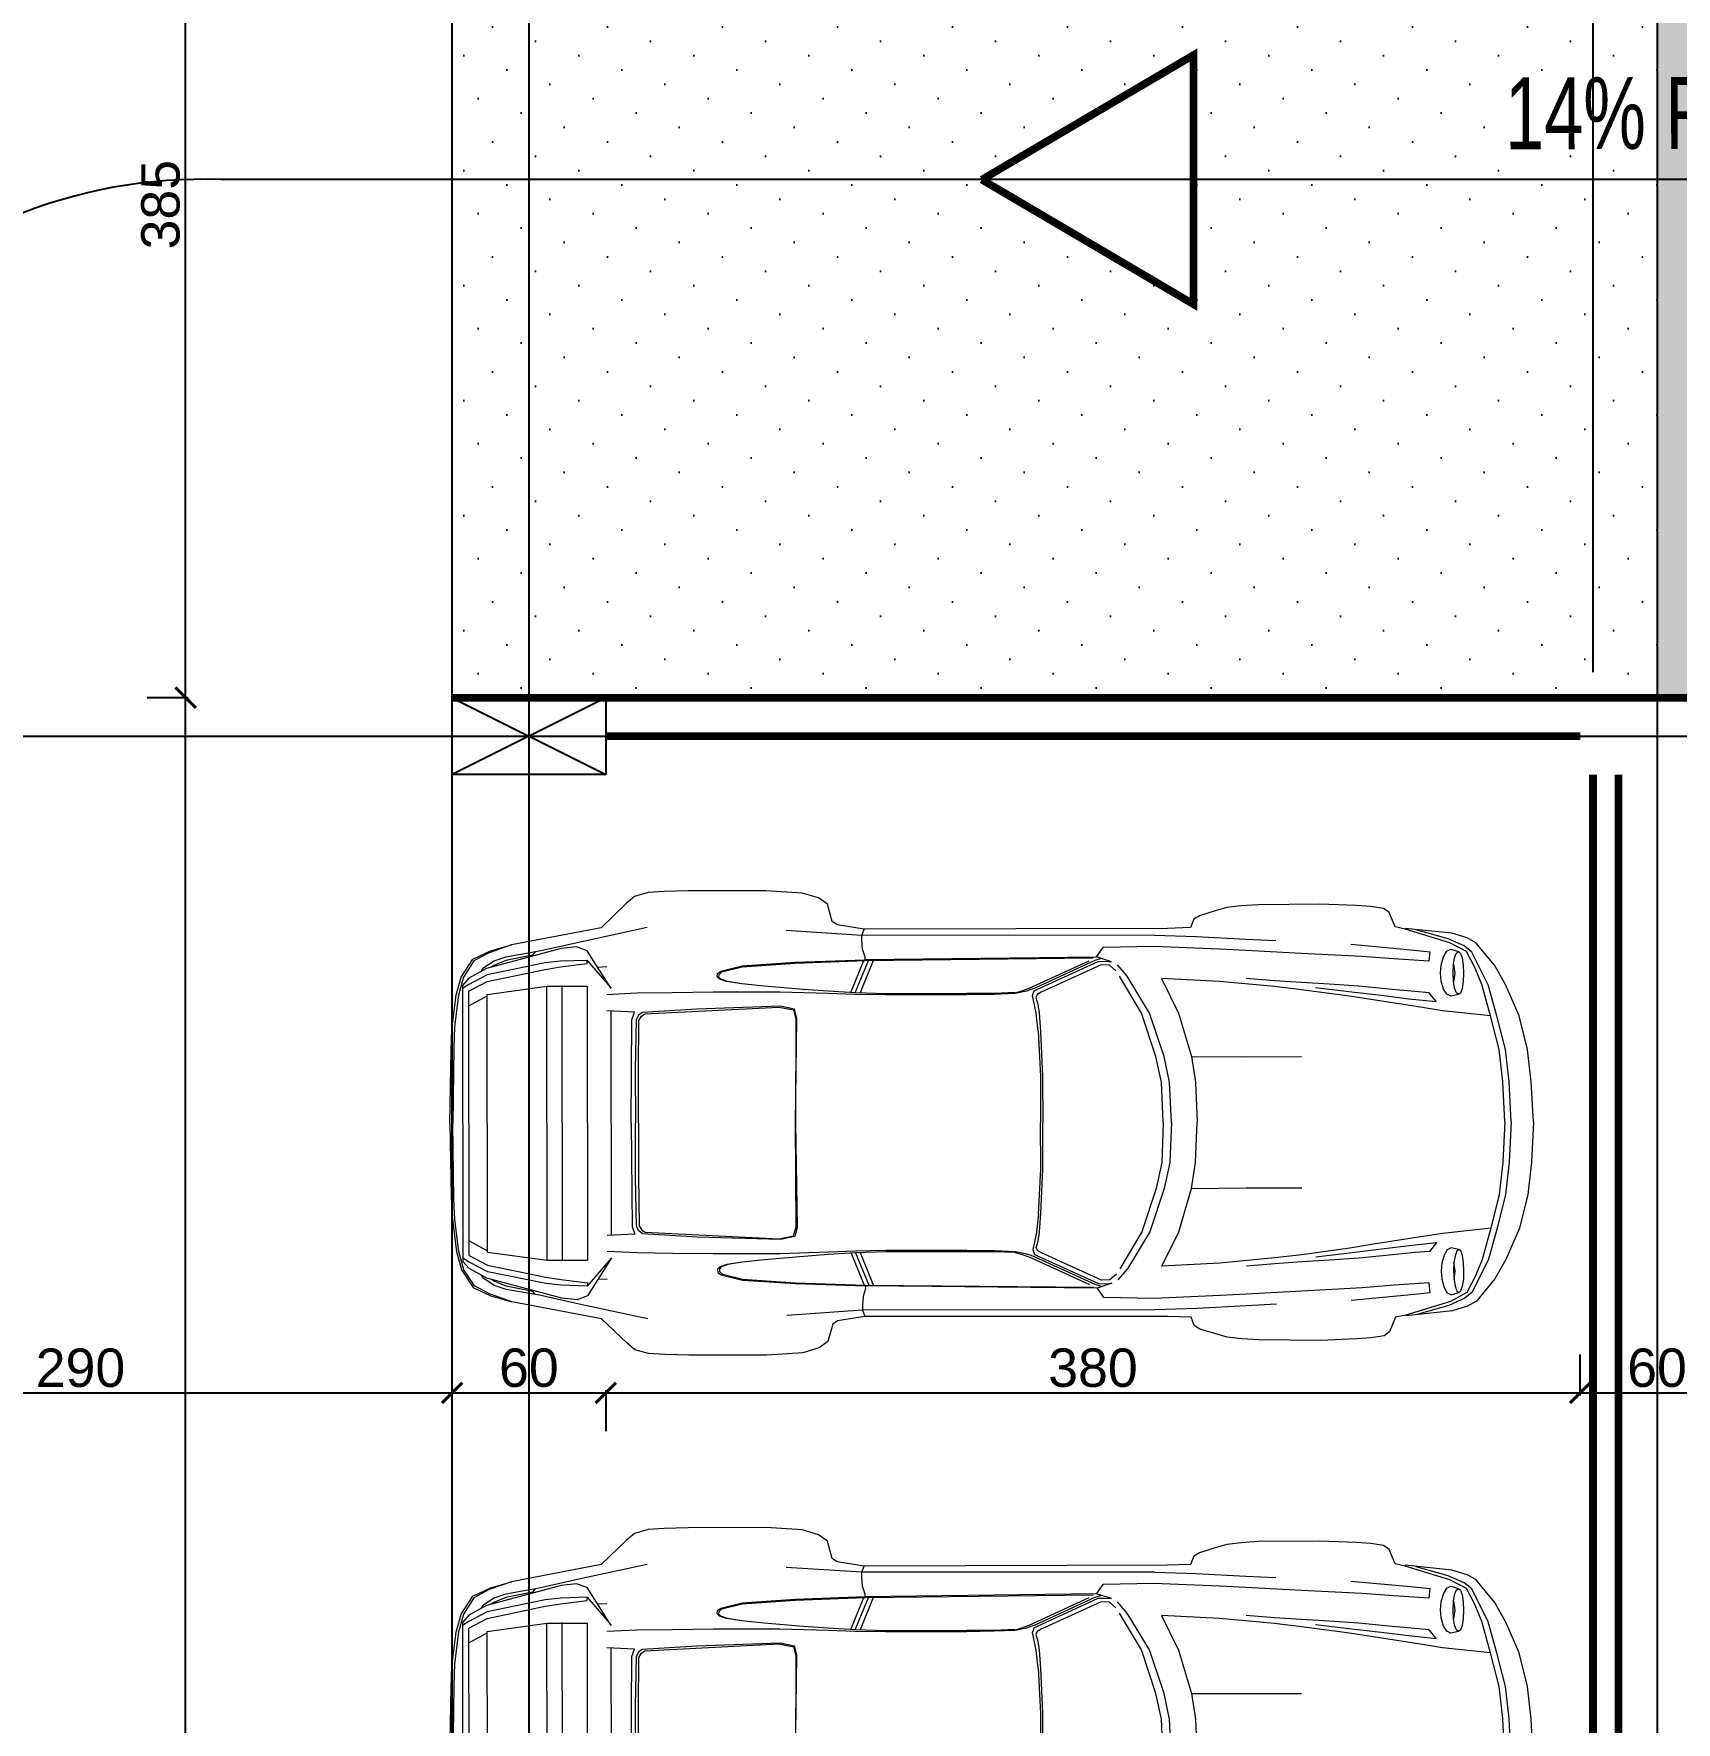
# Model space of a CAD drawing. Extents: x 250879 to 348495, y -51522 to -9360.
# Drawn here: x 303017 to 303658, y -21878 to -21219 of the extents above; entities that cross this region are included whole.
import ezdxf

# ---------------------------------------------------------------- set-up
doc = ezdxf.new("R2010")
doc.units = 0
doc.layers.get('0').update_dxf_attribs({"linetype": 'CONTINUOUS'})
doc.layers.get('DEFPOINTS').update_dxf_attribs({"color": 9, "linetype": 'CONTINUOUS'})
doc.layers.add('A-text finishing', color=6, linetype='CONTINUOUS', lineweight=13)
doc.layers.add('FIGURES', color=153, linetype='CONTINUOUS', lineweight=0)
for name, color, linetype in [('AXIS', 1, 'CONTINUOUS'), ('COLUMN', 5, 'CONTINUOUS'), ('FURNITURE', 4, 'CONTINUOUS'), ('TEXT', 3, 'CONTINUOUS'), ('WALL', 7, 'CONTINUOUS')]:
    doc.layers.add(name, color=color, linetype=linetype)
doc.styles.get("Standard").update_dxf_attribs({"font": 'sanss___.ttf', "height": 15})
doc.dimstyles.new('STANDARD$0', dxfattribs={"dimscale": 0, "dimtxt": 12, "dimasz": 8, "dimexe": 15, "dimexo": 0.0625, "dimgap": 2, "dimtad": 1, "dimdec": 0, "dimzin": 0, "dimdsep": 46, "dimtxsty": 'Standard', "dimblk1": 'ARCHTICK', "dimblk2": 'ARCHTICK', "dimsah": 1, "dimcen": 0.09, "dimdle": 15, "dimclrd": 3, "dimclre": 3, "dimclrt": 3, "dimazin": 0, "dimtfac": 1, "dimtdec": 0, "dimtofl": 0, "dimtmove": 1, "dimatfit": 3, "dimldrblk": 'ARCHTICK', "dimfxl": 1.0455, "dimfxlon": 1, "dimtolj": 1, "dimtzin": 0, "dimarcsym": 0})

# ---------------------------------------------------------------- blocks, each defined once
blk = doc.blocks.new('XREF1$0$02PCAR09')
at = {"color": 0, "linetype": 'ByBlock'}
for p, q in [((-139.39, 33.77), (-143.26, 30.05)), ((-138.14, 34.83), (-139.39, 33.77)), ((-136.04, 35.43), (-138.14, 34.83)), ((-133.57, 35.58), (-136.04, 35.43)), ((-129.86, 35.7), (-133.57, 35.58)), ((-117.88, 35.7), (-129.86, 35.7)), ((-112.33, 35.34), (-117.88, 35.7)), ((-109.85, 34.59), (-112.33, 35.34)), ((-108.47, 33.6), (-109.85, 34.59)), ((-107.73, 30.95), (-108.47, 33.6)), ((-52.16, 31.23), (-52.64, 29.95)), ((-51.29, 31.76), (-52.16, 31.23)), ((-48.85, 32.53), (-51.29, 31.76)), ((-47.09, 33.02), (-48.85, 32.53)), ((-44.85, 33.29), (-47.09, 33.02)), ((-42.26, 33.45), (-44.85, 33.29)), ((-32.75, 33.53), (-42.26, 33.45)), ((-27.18, 33.31), (-32.75, 33.53)), ((-24.96, 33.14), (-27.18, 33.31)), ((-22.98, 32.83), (-24.96, 33.14)), ((-22.13, 32.24), (-22.98, 32.83)), ((-21.22, 30), (-22.13, 32.24)), ((-143.26, 30.05), (-157.04, 27.42)), ((-136.16, 30.07), (-146.25, 27.9)), ((-103.18, 28.82), (-114.79, 29.59)), ((-107, 30.43), (-107.73, 30.95)), ((-102.8, 29.76), (-107, 30.43)), ((-103.18, 28.82), (-102.8, 29.76)), ((-58.2, 28.79), (-103.18, 28.82)), ((-103.18, 28.09), (-103.18, 28.82)), ((-56.22, 29.83), (-102.8, 29.76)), ((-58.2, 28.77), (-51.78, 28.55)), ((-52.64, 29.95), (-56.22, 29.83)), ((-19.65, 29.66), (-21.22, 30)), ((-12.48, 29.04), (-19.65, 29.78)), ((-12.79, 27.56), (-19.65, 29.66)), ((-13.04, 28.18), (-17.96, 29.55)), ((-10.14, 28.29), (-12.48, 29.04)), ((-162.98, 25.22), (-160.29, 26.5)), ((-160.49, 26.23), (-162.81, 24.98)), ((-149.39, 26.87), (-160.88, 23.8)), ((-157.04, 27.42), (-160.49, 26.23)), ((-160.29, 26.5), (-157.04, 27.42)), ((-152.81, 26.43), (-157.91, 25.53)), ((-153.47, 26.28), (-153.83, 25.85)), ((-146.25, 27.9), (-152.81, 26.43)), ((-147.04, 27.13), (-149.39, 26.87)), ((-145.43, 26.52), (-147.04, 27.13)), ((-141.73, 20.71), (-145.43, 26.52)), ((-103.06, 26.7), (-103.18, 28.09)), ((-102.68, 25.44), (-103.06, 26.7)), ((-67.1, 25.46), (-66.11, 26.89)), ((-58.32, 27.06), (-66.11, 26.89)), ((-48.2, 26.63), (-58.32, 27.06)), ((-51.78, 28.55), (-44.15, 28.14)), ((-44.15, 26.41), (-48.2, 26.63)), ((-44.15, 28.14), (-39.54, 27.93)), ((-35.6, 25.95), (-44.15, 26.41)), ((-28.03, 27.35), (-18.29, 26.45)), ((-18.29, 26.45), (-15.88, 26.19)), ((-15.88, 26.19), (-16.03, 24.72)), ((-13.76, 25.41), (-13.28, 26.26)), ((-13.28, 26.26), (-12.67, 26.55)), ((-10.59, 27.09), (-13.04, 28.18)), ((-10.26, 26.19), (-12.79, 27.56)), ((-12.67, 26.55), (-11.49, 26.19)), ((-11.81, 25.93), (-11.49, 26.19)), ((-11.49, 26.19), (-11.18, 25.93)), ((-9.43, 26.13), (-10.59, 27.09)), ((-8.9, 23.63), (-10.26, 26.19)), ((-8.78, 27.56), (-10.14, 28.29)), ((-6.9, 21.08), (-9.43, 26.13)), ((-5.94, 24.09), (-8.78, 27.56)), ((-164.79, 22.49), (-162.98, 25.22)), ((-162.81, 24.98), (-164.42, 22.49)), ((-160.88, 23.8), (-163.6, 22.32)), ((-161.5, 23.73), (-161.74, 23.33)), ((-159.78, 24.91), (-161.5, 23.73)), ((-151.85, 24.65), (-160.77, 22.81)), ((-160.77, 21.82), (-151.85, 23.66)), ((-159.78, 24.24), (-160.17, 23.99)), ((-157.91, 25.53), (-159.78, 24.91)), ((-157.91, 25.01), (-159.78, 24.24)), ((-153.83, 25.85), (-157.91, 25.01)), ((-149.51, 24.91), (-151.85, 24.65)), ((-151.85, 23.66), (-149.51, 24.04)), ((-145.43, 25.03), (-149.51, 24.91)), ((-149.51, 24.04), (-145.43, 24.53)), ((-145.43, 25.03), (-141.73, 20.73)), ((-145.43, 24.53), (-145.43, 25.03)), ((-142.39, 24.02), (-143.85, 23.95)), ((-124.86, 23.34), (-121.58, 24.14)), ((-124.69, 23.22), (-121.6, 24.01)), ((-121.6, 24.01), (-113.44, 24.57)), ((-121.58, 24.14), (-113.44, 24.69)), ((-113.44, 24.69), (-102.68, 25.08)), ((-113.44, 24.57), (-102.68, 24.96)), ((-104.9, 20.03), (-102.9, 24.96)), ((-104.22, 19.99), (-102.17, 24.96)), ((-101.45, 24.96), (-103.47, 19.98)), ((-67.1, 25.44), (-102.68, 25.06)), ((-102.68, 25.08), (-102.68, 25.44)), ((-102.68, 24.94), (-67.65, 25.32)), ((-102.68, 25.06), (-102.68, 24.94)), ((-77.45, 20.66), (-68.24, 24.88)), ((-67.39, 24.89), (-76.59, 20.66)), ((-76.17, 20.52), (-66.86, 24.77)), ((-66.4, 24.24), (-75.65, 20.03)), ((-66.42, 25.2), (-67.39, 24.89)), ((-67.1, 25.54), (-67.1, 25.54)), ((-64.81, 24.72), (-67.1, 25.46)), ((-66.86, 24.77), (-65.78, 24.81)), ((-65.14, 24.16), (-66.4, 24.24)), ((-65.78, 24.81), (-64.81, 24.72)), ((-64.13, 23.29), (-65.14, 24.16)), ((-62.4, 22.49), (-63.89, 24.21)), ((-26.33, 25.46), (-35.6, 25.95)), ((-21.41, 25.08), (-26.33, 25.46)), ((-16.03, 24.72), (-21.41, 25.08)), ((-14.22, 22.91), (-14.12, 24.14)), ((-14.12, 24.14), (-13.76, 25.41)), ((-12.31, 22.86), (-12.22, 24.26)), ((-12.22, 24.26), (-12.07, 25.22)), ((-12.22, 24.26), (-12.04, 22.86)), ((-12.07, 25.22), (-11.81, 25.93)), ((-11.18, 25.93), (-10.93, 25.22)), ((-10.93, 25.22), (-10.74, 24.13)), ((-10.74, 24.13), (-10.69, 22.86)), ((-7.91, 21.15), (-8.9, 23.63)), ((-4.27, 21.14), (-5.94, 24.09)), ((-165.56, 19.69), (-164.79, 22.49)), ((-164.42, 22.49), (-165.19, 19.69)), ((-163.6, 22.32), (-164.59, 21.21)), ((-163.6, 21.32), (-164.59, 20.71)), ((-164.59, -21.21), (-164.59, 21.21)), ((-160.77, 22.81), (-163.6, 21.32)), ((-163.6, 20.33), (-160.77, 21.82)), ((-160.77, 19.82), (-151.61, 21.07)), ((-151.61, 21.07), (-151.61, -21.07)), ((-151.61, 21.07), (-145.43, 21.07)), ((-149.26, 21.07), (-149.26, -21.19)), ((-145.43, -21.07), (-145.43, 21.07)), ((-125.42, 22.45), (-125.37, 22.96)), ((-125.08, 22.11), (-125.42, 22.45)), ((-125.37, 22.96), (-124.86, 23.34)), ((-125.15, 22.43), (-125.13, 22.84)), ((-124.89, 22.11), (-125.15, 22.43)), ((-125.13, 22.84), (-124.69, 23.22)), ((-124.01, 21.73), (-125.08, 22.11)), ((-123.84, 21.73), (-124.89, 22.11)), ((-121.62, 21.38), (-124.01, 21.73)), ((-121.62, 21.38), (-123.84, 21.73)), ((-118.22, 21.03), (-121.62, 21.38)), ((-112.19, 20.51), (-118.22, 21.03)), ((-60.22, 16.82), (-63.6, 22.49)), ((-58.97, 16.82), (-62.4, 22.49)), ((-57.13, 22.11), (-54.53, 16.8)), ((-48.2, 21.63), (-57.13, 22.11)), ((-39.78, 20.85), (-48.2, 21.63)), ((-39.78, 21.75), (-44.12, 22.11)), ((-35.6, 21.46), (-39.78, 21.75)), ((-35.6, 20.37), (-39.78, 20.85)), ((-31.38, 21.21), (-35.6, 21.46)), ((-26.79, 20.88), (-31.38, 21.21)), ((-22.2, 20.45), (-26.79, 20.88)), ((-14.12, 21.68), (-14.22, 22.91)), ((-13.76, 20.44), (-14.12, 21.68)), ((-12.24, 21.56), (-12.31, 22.86)), ((-12.04, 22.86), (-12.24, 21.56)), ((-12.07, 20.57), (-12.24, 21.58)), ((-10.74, 21.58), (-10.93, 20.51)), ((-10.69, 22.86), (-10.74, 21.58)), ((-6.56, 16.32), (-7.91, 21.15)), ((-5.57, 16.32), (-6.9, 21.08)), ((-2.17, 16.31), (-4.27, 21.14)), ((-166.21, 14.44), (-165.56, 19.69)), ((-165.19, 19.69), (-165.8, 14.82)), ((-163.6, 20.33), (-163.6, -20.33)), ((-163.6, 18.05), (-160.88, 19.53)), ((-160.77, 19.82), (-160.77, -19.82)), ((-137.77, 19.96), (-142.39, 19.75)), ((-132.34, 20.03), (-137.77, 19.96)), ((-126.04, 20.1), (-132.34, 20.03)), ((-115.78, 20.11), (-126.04, 20.1)), ((-108.37, 19.87), (-115.78, 20.11)), ((-108.37, 20.23), (-112.19, 20.51)), ((-104.22, 19.99), (-108.37, 20.23)), ((-104.27, 19.73), (-108.37, 19.87)), ((-99.56, 19.65), (-104.27, 19.73)), ((-99.52, 19.84), (-104.22, 19.99)), ((-87.11, 19.64), (-99.56, 19.65)), ((-87.11, 19.87), (-99.52, 19.84)), ((-82.86, 19.87), (-87.11, 19.87)), ((-82.86, 19.72), (-87.11, 19.64)), ((-79.67, 19.98), (-82.86, 19.87)), ((-79.63, 19.86), (-82.86, 19.72)), ((-79.67, 19.96), (-78.74, 20.2)), ((-77.89, 20.2), (-79.63, 19.86)), ((-78.74, 20.2), (-77.45, 20.66)), ((-77.21, 20.44), (-77.89, 20.2)), ((-76.59, 20.66), (-77.21, 20.44)), ((-76.95, 19.52), (-76.71, 20.25)), ((-76.73, 18.37), (-76.95, 19.52)), ((-76.42, 16.82), (-76.73, 18.37)), ((-76.71, 20.25), (-76.17, 20.52)), ((-76.22, 19.69), (-76.44, 19.24)), ((-76.44, 19.24), (-76.15, 18.22)), ((-75.65, 20.03), (-76.22, 19.69)), ((-76.15, 18.22), (-75.93, 16.82)), ((-28.21, 19.38), (-35.6, 20.37)), ((-33.48, 20.69), (-27.45, 19.99)), ((-24.62, 18.78), (-28.21, 19.38)), ((-27.45, 19.99), (-23.36, 19.5)), ((-17.01, 17.6), (-24.62, 18.78)), ((-23.36, 19.5), (-19.12, 18.97)), ((-18.2, 20.06), (-22.2, 20.45)), ((-19.12, 18.97), (-14.89, 18.51)), ((-16, 19.87), (-18.2, 20.06)), ((-14.89, 18.51), (-16, 19.87)), ((-13.28, 19.65), (-13.76, 20.44)), ((-12.67, 19.33), (-13.28, 19.65)), ((-11.49, 19.6), (-12.67, 19.33)), ((-11.81, 19.84), (-12.07, 20.57)), ((-11.49, 19.6), (-11.81, 19.84)), ((-11.18, 19.81), (-11.49, 19.6)), ((-10.93, 20.51), (-11.18, 19.81)), ((-138.14, 17.06), (-142.38, 17.26)), ((-141.73, 17.26), (-141.73, -17.16)), ((-138.66, 0), (-138.57, 15.9)), ((-138.57, 15.9), (-138.14, 17.06)), ((-137.9, 15.9), (-138.04, 8.28)), ((-137.51, 16.58), (-137.9, 15.9)), ((-137.56, 8.16), (-137.48, 15.78)), ((-136.98, 17.01), (-137.51, 16.58)), ((-137.48, 15.78), (-137.08, 16.44)), ((-137.08, 16.44), (-136.55, 16.78)), ((-128.55, 17.52), (-136.98, 17.01)), ((-136.55, 16.78), (-115.95, 17.82)), ((-115.76, 17.94), (-128.55, 17.52)), ((-115.95, 17.82), (-113.73, 17.36)), ((-113.56, 17.48), (-115.76, 17.94)), ((-113.73, 17.36), (-113.35, 15.95)), ((-113.2, 16.07), (-113.56, 17.48)), ((-113.4, -0.02), (-113.2, 16.07)), ((-113.35, 15.95), (-113.4, 0.02)), ((-76.1, 14.07), (-76.42, 16.82)), ((-75.93, 16.82), (-75.72, 13.98)), ((-60.22, 16.82), (-60.22, 16.82)), ((-58, 10.14), (-60.22, 16.82)), ((-56.75, 10.14), (-58.97, 16.82)), ((-54.53, 16.8), (-52.55, 10.14)), ((-13.95, 17.11), (-17.01, 17.6)), ((-6.56, 16.32), (-13.95, 17.11)), ((-5.26, 11.13), (-6.56, 16.32)), ((-4.27, 11.13), (-5.57, 16.32)), ((-0.87, 11.13), (-2.17, 16.31)), ((-166.35, 11.22), (-166.21, 14.44)), ((-165.8, 14.82), (-165.94, 11.59)), ((-76.1, 14.07), (-75.74, 7.15)), ((-75.72, 13.98), (-75.43, 7.15)), ((-166.57, 0.02), (-166.35, 11.22)), ((-165.94, 11.59), (-166.08, 0)), ((-4.7, 6.2), (-5.26, 11.13)), ((-3.7, 6.2), (-4.27, 11.13)), ((-0.31, 6.18), (-0.87, 11.13)), ((-138.04, 8.28), (-138.04, 0)), ((-137.56, 0), (-137.56, 8.16)), ((-57.13, 6.18), (-58, 10.14)), ((-55.9, 6.18), (-56.75, 10.14)), ((-52.55, 10.14), (-44.12, 10.09)), ((-52.55, 10.14), (-51.92, 6.18)), ((-44.12, 10.09), (-35.6, 10.09)), ((-75.74, 7.15), (-75.77, 0)), ((-75.43, 7.15), (-75.4, 0)), ((-56.89, 0), (-57.13, 6.18)), ((-55.64, 0), (-55.9, 6.18)), ((-51.92, 6.18), (-51.68, 0)), ((-4.39, 0), (-4.7, 6.2)), ((-3.4, 0), (-3.7, 6.2)), ((0, 0), (-0.31, 6.18)), ((-165.94, -11.59), (-166.08, 0)), ((-138.66, 0), (-138.57, -15.9)), ((-138.04, -8.28), (-138.04, 0)), ((-137.56, 0), (-137.56, -8.16)), ((-113.4, 0.02), (-113.2, -16.07)), ((-75.74, -7.15), (-75.77, 0)), ((-75.43, -7.15), (-75.4, 0)), ((-56.89, 0), (-57.13, -6.18)), ((-55.64, 0), (-55.9, -6.18)), ((-51.92, -6.18), (-51.68, 0)), ((-4.39, 0), (-4.7, -6.2)), ((-3.4, 0), (-3.7, -6.2)), ((0, 0), (-0.31, -6.18)), ((-166.57, -0.02), (-166.35, -11.22)), ((-113.35, -15.95), (-113.4, -0.02)), ((-76.1, -14.07), (-75.74, -7.15)), ((-75.72, -13.98), (-75.43, -7.15)), ((-57.13, -6.18), (-58, -10.14)), ((-55.9, -6.18), (-56.75, -10.14)), ((-52.55, -10.14), (-51.92, -6.18)), ((-4.7, -6.2), (-5.26, -11.13)), ((-3.7, -6.2), (-4.27, -11.13)), ((-0.31, -6.18), (-0.87, -11.13)), ((-137.9, -15.9), (-138.04, -8.28)), ((-137.56, -8.16), (-137.48, -15.78)), ((-58, -10.14), (-60.22, -16.82)), ((-56.75, -10.14), (-58.97, -16.82)), ((-54.53, -16.8), (-52.55, -10.14)), ((-52.55, -10.14), (-44.12, -10.09)), ((-44.12, -10.09), (-35.6, -10.09)), ((-166.35, -11.22), (-166.21, -14.44)), ((-165.8, -14.82), (-165.94, -11.59)), ((-5.26, -11.13), (-6.56, -16.32)), ((-4.27, -11.13), (-5.57, -16.32)), ((-0.87, -11.13), (-2.17, -16.31)), ((-166.21, -14.44), (-165.56, -19.69)), ((-165.19, -19.69), (-165.8, -14.82)), ((-76.1, -14.07), (-76.42, -16.82)), ((-75.93, -16.82), (-75.72, -13.98)), ((-163.6, -18.05), (-160.88, -19.53)), ((-138.14, -17.06), (-142.38, -17.26)), ((-138.57, -15.9), (-138.14, -17.06)), ((-137.51, -16.58), (-137.9, -15.9)), ((-136.98, -17.01), (-137.51, -16.58)), ((-137.48, -15.78), (-137.08, -16.44)), ((-137.08, -16.44), (-136.55, -16.78)), ((-128.55, -17.52), (-136.98, -17.01)), ((-136.55, -16.78), (-115.95, -17.82)), ((-115.76, -17.94), (-128.55, -17.52)), ((-115.95, -17.82), (-113.73, -17.36)), ((-113.56, -17.48), (-115.76, -17.94)), ((-113.73, -17.36), (-113.35, -15.95)), ((-113.2, -16.07), (-113.56, -17.48)), ((-76.42, -16.82), (-76.73, -18.37)), ((-76.15, -18.22), (-75.93, -16.82)), ((-60.22, -16.82), (-63.6, -22.49)), ((-58.97, -16.82), (-62.4, -22.49)), ((-60.22, -16.82), (-60.22, -16.82)), ((-57.13, -22.11), (-54.53, -16.8)), ((-17.01, -17.6), (-24.62, -18.78)), ((-13.95, -17.11), (-17.01, -17.6)), ((-6.56, -16.32), (-13.95, -17.11)), ((-6.56, -16.32), (-7.91, -21.15)), ((-5.57, -16.32), (-6.9, -21.08)), ((-2.17, -16.31), (-4.27, -21.14)), ((-165.56, -19.69), (-164.79, -22.49)), ((-164.42, -22.49), (-165.19, -19.69)), ((-163.6, -21.32), (-164.59, -20.71)), ((-163.6, -20.33), (-160.77, -21.82)), ((-160.77, -19.82), (-151.61, -21.07)), ((-141.73, -20.71), (-145.43, -26.52)), ((-145.43, -25.03), (-141.73, -20.73)), ((-137.77, -19.96), (-142.39, -19.75)), ((-132.34, -20.03), (-137.77, -19.96)), ((-126.04, -20.1), (-132.34, -20.03)), ((-115.78, -20.11), (-126.04, -20.1)), ((-112.19, -20.51), (-118.22, -21.03)), ((-108.37, -19.87), (-115.78, -20.11)), ((-108.37, -20.23), (-112.19, -20.51)), ((-104.27, -19.73), (-108.37, -19.87)), ((-104.22, -19.99), (-108.37, -20.23)), ((-104.9, -20.03), (-102.9, -24.96)), ((-99.56, -19.65), (-104.27, -19.73)), ((-99.52, -19.84), (-104.22, -19.99)), ((-104.22, -19.99), (-102.17, -24.96)), ((-101.45, -24.96), (-103.47, -19.98)), ((-87.11, -19.64), (-99.56, -19.65)), ((-87.11, -19.87), (-99.52, -19.84)), ((-82.86, -19.72), (-87.11, -19.64)), ((-82.86, -19.87), (-87.11, -19.87)), ((-79.63, -19.86), (-82.86, -19.72)), ((-79.67, -19.98), (-82.86, -19.87)), ((-79.67, -19.96), (-78.74, -20.2)), ((-77.89, -20.2), (-79.63, -19.86)), ((-78.74, -20.2), (-77.45, -20.66)), ((-77.21, -20.44), (-77.89, -20.2)), ((-77.45, -20.66), (-68.24, -24.88)), ((-76.59, -20.66), (-77.21, -20.44)), ((-76.73, -18.37), (-76.95, -19.52)), ((-76.95, -19.52), (-76.71, -20.25)), ((-76.71, -20.25), (-76.17, -20.52)), ((-67.39, -24.89), (-76.59, -20.66)), ((-76.44, -19.24), (-76.15, -18.22)), ((-76.22, -19.69), (-76.44, -19.24)), ((-75.65, -20.03), (-76.22, -19.69)), ((-76.17, -20.52), (-66.86, -24.77)), ((-66.4, -24.24), (-75.65, -20.03)), ((-35.6, -20.37), (-39.78, -20.85)), ((-28.21, -19.38), (-35.6, -20.37)), ((-33.48, -20.69), (-27.45, -19.99)), ((-24.62, -18.78), (-28.21, -19.38)), ((-27.45, -19.99), (-23.36, -19.5)), ((-22.2, -20.45), (-26.79, -20.88)), ((-23.36, -19.5), (-19.12, -18.97)), ((-18.2, -20.06), (-22.2, -20.45)), ((-19.12, -18.97), (-14.89, -18.51)), ((-16, -19.87), (-18.2, -20.06)), ((-14.89, -18.51), (-16, -19.87)), ((-13.76, -20.44), (-14.12, -21.68)), ((-13.28, -19.65), (-13.76, -20.44)), ((-12.67, -19.33), (-13.28, -19.65)), ((-11.49, -19.6), (-12.67, -19.33)), ((-12.07, -20.57), (-12.24, -21.58)), ((-11.81, -19.84), (-12.07, -20.57)), ((-11.49, -19.6), (-11.81, -19.84)), ((-11.18, -19.81), (-11.49, -19.6)), ((-10.93, -20.51), (-11.18, -19.81)), ((-10.74, -21.58), (-10.93, -20.51)), ((-164.79, -22.49), (-162.98, -25.22)), ((-163.6, -22.32), (-164.59, -21.21)), ((-162.81, -24.98), (-164.42, -22.49)), ((-160.77, -22.81), (-163.6, -21.32)), ((-160.88, -23.8), (-163.6, -22.32)), ((-161.5, -23.73), (-161.74, -23.33)), ((-160.77, -21.82), (-151.85, -23.66)), ((-151.85, -24.65), (-160.77, -22.81)), ((-151.61, -21.07), (-145.43, -21.07)), ((-125.08, -22.11), (-125.42, -22.45)), ((-125.42, -22.45), (-125.37, -22.96)), ((-125.37, -22.96), (-124.86, -23.34)), ((-124.89, -22.11), (-125.15, -22.43)), ((-125.15, -22.43), (-125.13, -22.84)), ((-125.13, -22.84), (-124.69, -23.22)), ((-124.01, -21.73), (-125.08, -22.11)), ((-123.84, -21.73), (-124.89, -22.11)), ((-124.86, -23.34), (-121.58, -24.14)), ((-124.69, -23.22), (-121.6, -24.01)), ((-121.62, -21.38), (-124.01, -21.73)), ((-121.62, -21.38), (-123.84, -21.73)), ((-118.22, -21.03), (-121.62, -21.38)), ((-64.13, -23.29), (-65.14, -24.16)), ((-62.4, -22.49), (-63.89, -24.21)), ((-48.2, -21.63), (-57.13, -22.11)), ((-39.78, -20.85), (-48.2, -21.63)), ((-39.78, -21.75), (-44.12, -22.11)), ((-35.6, -21.46), (-39.78, -21.75)), ((-31.38, -21.21), (-35.6, -21.46)), ((-26.79, -20.88), (-31.38, -21.21)), ((-14.12, -21.68), (-14.22, -22.91)), ((-14.22, -22.91), (-14.12, -24.14)), ((-12.24, -21.56), (-12.31, -22.86)), ((-12.31, -22.86), (-12.22, -24.26)), ((-12.04, -22.86), (-12.24, -21.56)), ((-12.22, -24.26), (-12.04, -22.86)), ((-10.69, -22.86), (-10.74, -21.58)), ((-10.74, -24.13), (-10.69, -22.86)), ((-6.9, -21.08), (-9.43, -26.13)), ((-7.91, -21.15), (-8.9, -23.63)), ((-4.27, -21.14), (-5.94, -24.09)), ((-162.98, -25.22), (-160.29, -26.5)), ((-160.49, -26.23), (-162.81, -24.98)), ((-159.78, -24.91), (-161.5, -23.73)), ((-149.39, -26.87), (-160.88, -23.8)), ((-159.78, -24.24), (-160.17, -23.99)), ((-157.91, -25.01), (-159.78, -24.24)), ((-157.91, -25.53), (-159.78, -24.91)), ((-153.83, -25.85), (-157.91, -25.01)), ((-152.81, -26.43), (-157.91, -25.53)), ((-153.47, -26.28), (-153.83, -25.85)), ((-151.85, -23.66), (-149.51, -24.04)), ((-149.51, -24.91), (-151.85, -24.65)), ((-149.51, -24.04), (-145.43, -24.53)), ((-145.43, -25.03), (-149.51, -24.91)), ((-145.43, -24.53), (-145.43, -25.03)), ((-142.39, -24.02), (-143.85, -23.95)), ((-121.6, -24.01), (-113.44, -24.57)), ((-121.58, -24.14), (-113.44, -24.69)), ((-113.44, -24.57), (-102.68, -24.96)), ((-113.44, -24.69), (-102.68, -25.08)), ((-102.68, -25.44), (-103.06, -26.7)), ((-102.68, -25.06), (-102.68, -24.94)), ((-102.68, -24.94), (-67.65, -25.32)), ((-67.1, -25.44), (-102.68, -25.06)), ((-102.68, -25.08), (-102.68, -25.44)), ((-66.42, -25.2), (-67.39, -24.89)), ((-64.81, -24.72), (-67.1, -25.46)), ((-67.1, -25.46), (-66.11, -26.89)), ((-67.1, -25.54), (-67.1, -25.54)), ((-66.86, -24.77), (-65.78, -24.81)), ((-65.14, -24.16), (-66.4, -24.24)), ((-65.78, -24.81), (-64.81, -24.72)), ((-35.6, -25.95), (-44.15, -26.41)), ((-26.33, -25.46), (-35.6, -25.95)), ((-21.41, -25.08), (-26.33, -25.46)), ((-16.03, -24.72), (-21.41, -25.08)), ((-15.88, -26.19), (-16.03, -24.72)), ((-14.12, -24.14), (-13.76, -25.41)), ((-13.76, -25.41), (-13.28, -26.26)), ((-12.22, -24.26), (-12.07, -25.22)), ((-12.07, -25.22), (-11.81, -25.93)), ((-11.81, -25.93), (-11.49, -26.19)), ((-11.49, -26.19), (-11.18, -25.93)), ((-11.18, -25.93), (-10.93, -25.22)), ((-10.93, -25.22), (-10.74, -24.13)), ((-8.9, -23.63), (-10.26, -26.19)), ((-5.94, -24.09), (-8.78, -27.56)), ((-157.04, -27.42), (-160.49, -26.23)), ((-160.29, -26.5), (-157.04, -27.42)), ((-143.26, -30.05), (-157.04, -27.42)), ((-146.25, -27.9), (-152.81, -26.43)), ((-147.04, -27.13), (-149.39, -26.87)), ((-145.43, -26.52), (-147.04, -27.13)), ((-136.16, -30.07), (-146.25, -27.9)), ((-103.06, -26.7), (-103.18, -28.09)), ((-103.18, -28.09), (-103.18, -28.82)), ((-58.32, -27.06), (-66.11, -26.89)), ((-48.2, -26.63), (-58.32, -27.06)), ((-58.2, -28.77), (-51.78, -28.55)), ((-51.78, -28.55), (-44.15, -28.14)), ((-44.15, -26.41), (-48.2, -26.63)), ((-44.15, -28.14), (-39.54, -27.93)), ((-28.03, -27.35), (-18.29, -26.45)), ((-12.79, -27.56), (-19.65, -29.66)), ((-18.29, -26.45), (-15.88, -26.19)), ((-13.04, -28.18), (-17.96, -29.55)), ((-13.28, -26.26), (-12.67, -26.55)), ((-10.59, -27.09), (-13.04, -28.18)), ((-10.26, -26.19), (-12.79, -27.56)), ((-12.67, -26.55), (-11.49, -26.19)), ((-10.14, -28.29), (-12.48, -29.04)), ((-9.43, -26.13), (-10.59, -27.09)), ((-8.78, -27.56), (-10.14, -28.29)), ((-139.39, -33.77), (-143.26, -30.05)), ((-103.18, -28.82), (-114.79, -29.59)), ((-107.73, -30.95), (-108.47, -33.6)), ((-107, -30.43), (-107.73, -30.95)), ((-102.8, -29.76), (-107, -30.43)), ((-58.2, -28.79), (-103.18, -28.82)), ((-103.18, -28.82), (-102.8, -29.76)), ((-56.22, -29.83), (-102.8, -29.76)), ((-52.64, -29.95), (-56.22, -29.83)), ((-52.16, -31.23), (-52.64, -29.95)), ((-21.22, -30), (-22.13, -32.24)), ((-19.65, -29.66), (-21.22, -30)), ((-12.48, -29.04), (-19.65, -29.78)), ((-108.47, -33.6), (-109.85, -34.59)), ((-51.29, -31.76), (-52.16, -31.23)), ((-48.85, -32.53), (-51.29, -31.76)), ((-47.09, -33.02), (-48.85, -32.53)), ((-44.85, -33.29), (-47.09, -33.02)), ((-42.26, -33.45), (-44.85, -33.29)), ((-32.75, -33.53), (-42.26, -33.45)), ((-27.18, -33.31), (-32.75, -33.53)), ((-24.96, -33.14), (-27.18, -33.31)), ((-22.98, -32.83), (-24.96, -33.14)), ((-22.13, -32.24), (-22.98, -32.83)), ((-138.14, -34.83), (-139.39, -33.77)), ((-136.04, -35.43), (-138.14, -34.83)), ((-133.57, -35.58), (-136.04, -35.43)), ((-129.86, -35.7), (-133.57, -35.58)), ((-117.88, -35.7), (-129.86, -35.7)), ((-112.33, -35.34), (-117.88, -35.7)), ((-109.85, -34.59), (-112.33, -35.34))]:
    blk.add_line(p, q, dxfattribs=at)
blk = doc.blocks.new('COLUMN')
at = {"layer": 'AXIS'}
for p, q in [((236924.7, -9644.26), (236984.7, -9674.26)), ((236984.7, -9644.26), (236924.7, -9674.26))]:
    blk.add_line(p, q, dxfattribs=at)
at = {"layer": 'COLUMN'}
blk.add_lwpolyline([(236924.7, -9644.26), (236984.7, -9644.26), (236984.7, -9674.26), (236924.7, -9674.26)], close=True, dxfattribs=at)
blk = doc.blocks.new('AXISG')
at = {"layer": 'AXIS'}
for p, q in [((307035.68, -19949.16), (307035.68, -23531.69)), ((305595.81, -21492.83), (307936.9, -21492.83))]:
    blk.add_line(p, q, dxfattribs=at)
at = {"layer": 'WALL', "linetype": 'Continuous'}
blk.add_blockref('COLUMN', (70080.98, -11833.58), dxfattribs=at)
blk = doc.blocks.new('_ARCHTICK')
at = {"color": 0, "linetype": 'ByBlock', "const_width": 0.15}
blk.add_lwpolyline([(-0.5, -0.5), (0.5, 0.5)], dxfattribs=at)
blk = doc.blocks.new('*D493')
at = {"layer": 'DEFPOINTS', "color": 0, "linetype": 'Continuous', "transparency": 16777216}
for p in [(303076.11, -21477.83), (303180.15, -21477.83), (303027.09, -23510.7)]:
    blk.add_point(p, dxfattribs=at)
at = {"layer": 'WALL', "color": 3, "linetype": 'Continuous', "lineweight": -2, "transparency": 16777216}
for p, q in [((303076.11, -23525.7), (303076.11, -21462.83)), ((303077.16, -21477.83), (303061.11, -21477.83)), ((303075.07, -23510.7), (303091.11, -23510.7))]:
    blk.add_line(p, q, dxfattribs=at)
at = {"layer": 'WALL', "color": 3, "linetype": 'Continuous', "lineweight": -2, "transparency": 16777216, "xscale": 8, "yscale": 8, "zscale": 8}
for p, rotation in [((303076.11, -21477.83), 90), ((303076.11, -23510.7), 270)]:
    blk.add_blockref('_ARCHTICK', p, dxfattribs=dict(at, rotation=rotation))
at = {"layer": 'WALL', "color": 3, "linetype": 'Continuous', "transparency": 16777216, "insert": (303066.38, -22494.27), "char_height": 15, "attachment_point": 5, "rotation": 90}
blk.add_mtext('\\A1;2033', dxfattribs=at)
blk = doc.blocks.new('*D494')
at = {"layer": 'DEFPOINTS', "color": 0, "linetype": 'Continuous', "transparency": 16777216}
for p in [(303030.2, -21092.83), (303076.11, -21092.83), (303180.15, -21477.83)]:
    blk.add_point(p, dxfattribs=at)
at = {"layer": 'WALL', "color": 3, "linetype": 'Continuous', "lineweight": -2, "transparency": 16777216}
for p, q in [((303076.11, -21492.83), (303076.11, -21077.83)), ((303075.07, -21092.83), (303091.11, -21092.83)), ((303077.16, -21477.83), (303061.11, -21477.83))]:
    blk.add_line(p, q, dxfattribs=at)
at = {"layer": 'WALL', "color": 3, "linetype": 'Continuous', "lineweight": -2, "transparency": 16777216, "xscale": 8, "yscale": 8, "zscale": 8}
for p, rotation in [((303076.11, -21092.83), 90), ((303076.11, -21477.83), 270)]:
    blk.add_blockref('_ARCHTICK', p, dxfattribs=dict(at, rotation=rotation))
at = {"layer": 'WALL', "color": 3, "linetype": 'Continuous', "transparency": 16777216, "insert": (303066.38, -21285.33), "char_height": 15, "attachment_point": 5, "rotation": 90}
blk.add_mtext('\\A1;385', dxfattribs=at)
blk = doc.blocks.new('*D517')
at = {"layer": 'DEFPOINTS', "color": 0, "linetype": 'Continuous', "transparency": 16777216}
for p in [(302889.99, -21750.3), (303180.15, -21749.25), (303180.15, -21750.3)]:
    blk.add_point(p, dxfattribs=at)
at = {"layer": 'WALL', "color": 3, "linetype": 'Continuous', "lineweight": -2, "transparency": 16777216}
for p, q in [((302889.99, -21750.24), (302889.99, -21734.25)), ((303180.15, -21750.24), (303180.15, -21734.25)), ((302874.99, -21749.25), (303195.15, -21749.25))]:
    blk.add_line(p, q, dxfattribs=at)
at = {"layer": 'WALL', "color": 3, "linetype": 'Continuous', "lineweight": -2, "transparency": 16777216, "xscale": 8, "yscale": 8, "zscale": 8, "rotation": 180}
blk.add_blockref('_ARCHTICK', (302889.99, -21749.25), dxfattribs=at)
at = {"layer": 'WALL', "color": 3, "linetype": 'Continuous', "lineweight": -2, "transparency": 16777216, "xscale": 8, "yscale": 8, "zscale": 8}
blk.add_blockref('_ARCHTICK', (303180.15, -21749.25), dxfattribs=at)
at = {"layer": 'WALL', "color": 3, "linetype": 'Continuous', "transparency": 16777216, "insert": (303035.07, -21739.53), "char_height": 15, "attachment_point": 5}
blk.add_mtext('\\A1;290', dxfattribs=at)
blk = doc.blocks.new('*D518')
at = {"layer": 'DEFPOINTS', "color": 0, "linetype": 'Continuous', "transparency": 16777216}
for p in [(303240.15, -21507.83), (303180.15, -21750.3), (303240.15, -21749.25)]:
    blk.add_point(p, dxfattribs=at)
at = {"layer": 'WALL', "color": 3, "linetype": 'Continuous', "lineweight": -2, "transparency": 16777216}
for p, q in [((303180.15, -21750.24), (303180.15, -21734.25)), ((303165.15, -21749.25), (303255.15, -21749.25)), ((303240.15, -21748.21), (303240.15, -21764.25))]:
    blk.add_line(p, q, dxfattribs=at)
at = {"layer": 'WALL', "color": 3, "linetype": 'Continuous', "lineweight": -2, "transparency": 16777216, "xscale": 8, "yscale": 8, "zscale": 8, "rotation": 180}
blk.add_blockref('_ARCHTICK', (303180.15, -21749.25), dxfattribs=at)
at = {"layer": 'WALL', "color": 3, "linetype": 'Continuous', "lineweight": -2, "transparency": 16777216, "xscale": 8, "yscale": 8, "zscale": 8}
blk.add_blockref('_ARCHTICK', (303240.15, -21749.25), dxfattribs=at)
at = {"layer": 'WALL', "color": 3, "linetype": 'Continuous', "transparency": 16777216, "insert": (303210.15, -21739.52), "char_height": 15, "attachment_point": 5}
blk.add_mtext('\\A1;60', dxfattribs=at)
blk = doc.blocks.new('*D519')
at = {"layer": 'DEFPOINTS', "color": 0, "linetype": 'Continuous', "transparency": 16777216}
for p in [(303240.15, -21507.83), (303620.63, -21749.25), (303620.63, -21877.83)]:
    blk.add_point(p, dxfattribs=at)
at = {"layer": 'WALL', "color": 3, "linetype": 'Continuous', "lineweight": -2, "transparency": 16777216}
for p, q in [((303620.63, -21750.3), (303620.63, -21734.25)), ((303225.15, -21749.25), (303635.63, -21749.25)), ((303240.15, -21748.21), (303240.15, -21764.25))]:
    blk.add_line(p, q, dxfattribs=at)
at = {"layer": 'WALL', "color": 3, "linetype": 'Continuous', "lineweight": -2, "transparency": 16777216, "xscale": 8, "yscale": 8, "zscale": 8, "rotation": 180}
blk.add_blockref('_ARCHTICK', (303240.15, -21749.25), dxfattribs=at)
at = {"layer": 'WALL', "color": 3, "linetype": 'Continuous', "lineweight": -2, "transparency": 16777216, "xscale": 8, "yscale": 8, "zscale": 8}
blk.add_blockref('_ARCHTICK', (303620.63, -21749.25), dxfattribs=at)
at = {"layer": 'WALL', "color": 3, "linetype": 'Continuous', "transparency": 16777216, "insert": (303430.39, -21739.52), "char_height": 15, "attachment_point": 5}
blk.add_mtext('\\A1;380', dxfattribs=at)
blk = doc.blocks.new('*D520')
at = {"layer": 'DEFPOINTS', "color": 0, "linetype": 'Continuous', "transparency": 16777216}
for p in [(303680.63, -21749.25), (303620.63, -21877.83), (303680.63, -21877.83)]:
    blk.add_point(p, dxfattribs=at)
at = {"layer": 'WALL', "color": 3, "linetype": 'Continuous', "lineweight": -2, "transparency": 16777216}
for p, q in [((303620.63, -21750.3), (303620.63, -21734.25)), ((303680.63, -21750.3), (303680.63, -21734.25)), ((303605.63, -21749.25), (303695.63, -21749.25))]:
    blk.add_line(p, q, dxfattribs=at)
at = {"layer": 'WALL', "color": 3, "linetype": 'Continuous', "lineweight": -2, "transparency": 16777216, "xscale": 8, "yscale": 8, "zscale": 8, "rotation": 180}
blk.add_blockref('_ARCHTICK', (303620.63, -21749.25), dxfattribs=at)
at = {"layer": 'WALL', "color": 3, "linetype": 'Continuous', "lineweight": -2, "transparency": 16777216, "xscale": 8, "yscale": 8, "zscale": 8}
blk.add_blockref('_ARCHTICK', (303680.63, -21749.25), dxfattribs=at)
at = {"layer": 'WALL', "color": 3, "linetype": 'Continuous', "transparency": 16777216, "insert": (303650.63, -21739.52), "char_height": 15, "attachment_point": 5}
blk.add_mtext('\\A1;60', dxfattribs=at)

msp = doc.modelspace()

# ---------------------------------------------------------------- hatches: boundary and pattern name
at = {"layer": 'FURNITURE', "ltscale": 3}
h = msp.add_hatch(dxfattribs=at)
h.set_pattern_fill('DOTS', color=256, scale=10, angle=45, style=0)
h.paths.add_polyline_path([(303625.62506, -21107.83296), (303620.62506, -21107.83296), (303210.14818, -21107.83296), (303210.14818, -21275.56449), (303386.99698, -21275.56449), (303469.64676, -21226.92871), (303469.64676, -21275.56449), (303625.62506, -21275.56449)])
h.paths.add_polyline_path([(303469.64676, -21275.56449), (303469.64676, -21324.20026), (303386.99698, -21275.56449), (303210.14818, -21275.56449), (303210.14818, -21477.83296), (303650.62506, -21477.83296), (303650.62506, -21275.56449)])
h.paths.add_polyline_path([(303650.62506, -21107.83296), (303625.62506, -21107.83296), (303625.62506, -21275.56449), (303650.62506, -21275.56449)])
h.paths.add_polyline_path([(303210.14818, -21107.83296), (303180.14818, -21107.83296), (303180.14818, -21275.56449), (303210.14818, -21275.56449)])
h.paths.add_polyline_path([(303210.14818, -21275.56449), (303180.14818, -21275.56449), (303180.14818, -21477.83296), (303210.14818, -21477.83296)])
h = msp.add_hatch(dxfattribs=at)
h.set_pattern_fill('DOTS', color=256, scale=10, angle=45, style=0)
h.paths.add_polyline_path([(303650.62506, -23108.16214), (303620.62506, -23108.16214), (303240.14818, -23108.16214), (303210.14818, -23108.16214), (303210.14818, -23320.57165), (303421.88837, -23320.57165), (303421.88837, -23271.93587), (303504.53815, -23320.57165), (303650.62506, -23320.57165)])
h.paths.add_polyline_path([(303650.62506, -23320.57165), (303504.53815, -23320.57165), (303421.88837, -23369.20742), (303421.88837, -23320.57165), (303210.14818, -23320.57165), (303210.14818, -23510.70422), (303650.62506, -23510.70422)])
h.paths.add_polyline_path([(304035.62506, -23120.57165), (304035.62506, -23093.16214), (303680.62506, -23093.16214), (303680.62506, -23108.16214), (303650.62506, -23108.16214), (303650.62506, -23320.57165), (303835.62506, -23320.57165, 0.414213562)], flags=17)
edge = h.paths.add_edge_path()
edge.add_line((304265.95424, -23178.05087), (304265.95424, -22041.19227))
edge.add_line((304265.95424, -22041.19227), (304035.6803, -22180.22418))
edge.add_spline(control_points=[(304035.6803, -22180.22418), (304040.67452, -22196.46872), (304045.67349, -22213.32063), (304035.62506, -22219.26249)], knot_values=[66.190551809, 66.190551809, 66.190551809, 66.190551809, 105.264435455, 105.264435455, 105.264435455, 105.264435455], degree=3, periodic=0)
edge.add_line((304035.62506, -22219.26249), (304035.62506, -22292.83296))
edge.add_line((304035.62506, -22292.83296), (304111.69914, -22292.83296))
edge.add_arc((304161.69903, -22292.72542), 50, -0.00000001, 180.1232386, ccw=False)
edge.add_arc((304161.69903, -22292.72542), 50, 180.1232386, 359.99999999, ccw=False)
edge.add_line((304111.69914, -22292.83296), (304035.62506, -22292.83296))
edge.add_line((304035.62506, -22292.83296), (304035.62506, -22692.99755))
edge.add_line((304035.62506, -22692.99755), (304111.69914, -22692.99755))
edge.add_arc((304161.69903, -22692.89), 50, -0.00000001, 180.1232386, ccw=False)
edge.add_arc((304161.69903, -22692.89), 50, 180.1232386, 359.99999999, ccw=False)
edge.add_line((304111.69914, -22692.99755), (304035.62506, -22692.99755))
edge.add_line((304035.62506, -22692.99755), (304035.62506, -22996.27297))
edge.add_line((304035.62506, -22996.27297), (304084.26084, -23078.92275))
edge.add_line((304084.26084, -23078.92275), (304035.62506, -23078.92275))
edge.add_line((304035.62506, -23078.92275), (304035.62506, -23093.16214))
edge.add_line((304035.62506, -23093.16214), (304111.69914, -23093.16214))
edge.add_arc((304161.69903, -23093.05459), 50, -0.00000001, 180.1232386, ccw=False)
edge.add_arc((304161.69903, -23093.05459), 50, 180.1232386, 359.99999999, ccw=False)
edge.add_line((304111.69914, -23093.16214), (304035.62506, -23093.16214))
edge.add_line((304035.62506, -23093.16214), (304035.62506, -23120.57165))
edge.add_arc((303835.62506, -23120.57165), 200, 270, 360, ccw=False)
edge.add_line((303835.62506, -23320.57165), (303650.62506, -23320.57165))
edge.add_line((303650.62506, -23320.57165), (303650.62506, -23510.70422))
edge.add_line((303650.62506, -23510.70422), (303731.79685, -23510.70422))
edge.add_line((303731.79685, -23510.70422), (304265.95424, -23178.05087))
h.paths.add_polyline_path([(304035.62506, -22292.83296), (303849.17009, -22292.83296), (303680.62506, -22394.59497), (303680.62506, -22692.99755), (304035.62506, -22692.99755)], flags=16)
edge = h.paths.add_edge_path()
edge.add_spline(control_points=[(304035.62506, -22180.04455), (304031.81021, -22167.63905), (304028.0305, -22155.61275), (304035.62506, -22150.1964)], knot_values=[36.198366918, 36.198366918, 36.198366918, 36.198366918, 66.046505969, 66.046505969, 66.046505969, 66.046505969], degree=3, periodic=0)
edge.add_line((304035.62506, -22150.1964), (304035.62506, -21892.83296))
edge.add_line((304035.62506, -21892.83296), (303680.62506, -21892.83296))
edge.add_line((303680.62506, -21892.83296), (303680.62506, -22292.83296))
edge.add_line((303680.62506, -22292.83296), (303848.95106, -22292.83296))
edge.add_line((303848.95106, -22292.83296), (303994.8934, -22204.60871))
edge.add_line((303994.8934, -22204.60871), (303995.00025, -22204.78546))
edge.add_line((303995.00025, -22204.78546), (304035.62506, -22180.25753))
edge.add_line((304035.62506, -22180.25753), (304035.62506, -22180.04455))
edge = h.paths.add_edge_path()
edge.add_line((304111.69914, -21892.83296), (304035.62506, -21892.83296))
edge.add_line((304035.62506, -21892.83296), (304035.62506, -22150.1964))
edge.add_spline(control_points=[(304035.62506, -22150.1964), (304035.62507, -22150.1964), (304044.83539, -22143.62772), (304070.77462, -22146.78073), (304070.77462, -22158.84685)], knot_values=[0, 0, 0, 0, 0.000013077, 36.198366918, 36.198366918, 36.198366918, 36.198366918], degree=3, periodic=0)
edge.add_line((304070.85454, -22158.98711), (304265.95424, -22041.19227))
edge.add_line((304265.95424, -22041.19227), (304265.95424, -21709.78519))
edge.add_line((304265.95424, -21709.78519), (304262.98095, -21692.91526))
edge.add_line((304262.98095, -21692.91526), (304035.62506, -21692.91526))
edge.add_line((304035.62506, -21692.91526), (304035.62506, -21892.83296))
edge.add_line((304035.62506, -21892.83296), (304111.69914, -21892.83296))
edge.add_arc((304161.69903, -21892.72542), 50, -0.00000001, 180.1232386, ccw=False)
edge.add_arc((304161.69903, -21892.72542), 50, 180.1232386, 359.99999999, ccw=False)
h.paths.add_polyline_path([(304227.72694, -21492.89), (304211.69876, -21492.89, -0.28418402), (304183.89497, -21537.52877, -0.559117503), (304111.36989, -21492.83296), (304035.70304, -21492.83296), (304084.26084, -21575.35024), (304035.62506, -21575.35024), (304035.62506, -21692.91526), (304262.98095, -21692.91526)])
h.paths.add_polyline_path([(304035.62506, -21575.35024), (303986.98929, -21575.35024), (304035.54709, -21492.83296), (303722.2002, -21492.83296), (303728.9753, -21496.56003), (303744.99213, -21510.78999), (303761.20026, -21534.73078), (303769.12576, -21558.07793), (303769.12576, -21603.07758), (303769.12576, -21648.07724), (303761.20026, -21671.42438), (303746.65075, -21692.91526), (304035.62506, -21692.91526)])
h.paths.add_polyline_path([(303835.62506, -21275.56449), (303650.62506, -21275.56449), (303650.62506, -21477.83296), (303676.58279, -21477.83296), (303680.62506, -21477.83296), (303680.62506, -21478.35114), (303688.15993, -21479.31703), (303708.41185, -21485.24782), (303722.2002, -21492.83296), (304035.54709, -21492.83296), (304035.62506, -21492.70046), (304035.62506, -21465.09428, 0.425193674)], flags=17)
h.paths.add_polyline_path([(304190.75516, -21283.11846, 0.363991978), (303993.79095, -21117.83296), (303751.65256, -21117.83296), (303650.62506, -21117.83296), (303650.62506, -21275.56449), (303835.62506, -21275.56449, -0.425193674), (304035.62506, -21465.09428), (304035.62506, -21492.70046), (304035.70304, -21492.83296), (304111.36989, -21492.83296, -0.284765267), (304139.17391, -21448.08665, -0.558743203), (304211.69903, -21492.72542), (304227.69793, -21492.72542)])
h.paths.add_polyline_path([(304035.62506, -22692.99755), (303680.62506, -22692.99755), (303680.62506, -22707.99755), (303680.62506, -22843.80215), (303684.65923, -22844.31929), (303704.91115, -22850.25008), (303725.4746, -22861.56229), (303741.49143, -22875.79225), (303757.69956, -22899.73304), (303765.62506, -22923.08019), (303765.62506, -22968.07984), (303765.62506, -23013.0795), (303757.69956, -23036.42664), (303741.49143, -23060.36744), (303725.4746, -23074.59739), (303704.91115, -23085.90961), (303684.65923, -23091.8404), (303680.62506, -23092.35754), (303680.62506, -23093.16214), (304035.62506, -23093.16214), (304035.62506, -23078.92275), (303986.98929, -23078.92275), (304035.62506, -22996.27297)], flags=17)
h.paths.add_polyline_path([(303410.26831, -23463.70359), (303450.50494, -23463.70359), (303450.50494, -23486.65626), (303410.26831, -23486.65626)], flags=24)
h.paths.add_polyline_path([(303954.2375, -22513.03357), (303954.2375, -22472.79694), (303977.19018, -22472.79694), (303977.19018, -22513.03357)], flags=8)
h.paths.add_polyline_path([(303954.2375, -22112.95128), (303954.2375, -22072.71465), (303977.19018, -22072.71465), (303977.19018, -22112.95128)], flags=24)
h.paths.add_polyline_path([(303954.2375, -21712.95128), (303954.2375, -21672.71465), (303977.19018, -21672.71465), (303977.19018, -21712.95128)], flags=9)
h.paths.add_polyline_path([(303954.2375, -21312.95128), (303954.2375, -21272.71465), (303977.19018, -21272.71465), (303977.19018, -21312.95128)], flags=25)
h.paths.add_polyline_path([(303954.2375, -22913.19816), (303954.2375, -22872.96153), (303977.19018, -22872.96153), (303977.19018, -22913.19816)], flags=24)
h.paths.add_polyline_path([(303680.62506, -22292.83296), (303680.62506, -22692.99755), (304035.62506, -22692.99755), (304035.62506, -22292.83296)])

# ---------------------------------------------------------------- linework, layer by layer
at = {"layer": 'A-text finishing', "const_width": 3}
for points in [[(303676.58279, -21477.83296), (303180.14818, -21477.83296)], [(303625.62506, -21507.83296), (303625.62506, -23093.16214)], [(303635.62506, -21507.83296), (303635.62506, -23093.16214)]]:
    msp.add_lwpolyline(points, dxfattribs=at)
at = {"layer": 'AXIS'}
for p, q in [((303210.14818, -19501.49474), (303210.14818, -23531.69157)), ((303650.62506, -19501.49474), (303650.62506, -23524.12587)), ((301859.79853, -21492.83296), (304111.36989, -21492.83296))]:
    msp.add_line(p, q, dxfattribs=at)
at = {"layer": 'FURNITURE', "ltscale": 3}
for p, q in [((303180.14818, -23093.16214), (303180.14818, -21107.83296)), ((303625.62506, -21107.83296), (303625.62506, -21467.83296)), ((303835.62506, -21275.56449), (303089.98872, -21275.56449))]:
    msp.add_line(p, q, dxfattribs=at)
msp.add_arc((303082.69194, -21469.5339), 194.10661, 87.84565077, 186.8939672, dxfattribs=at)
at = {"layer": 'WALL', "linetype": 'Continuous', "const_width": 3}
for points in [[(303386.99698, -21275.56449), (303469.64676, -21226.92871), (303469.64676, -21275.56449)], [(303386.99698, -21275.56449), (303469.64676, -21324.20026), (303469.64676, -21275.56449)], [(303240.14818, -21477.83296), (303620.62506, -21477.83296)], [(303240.14818, -21492.83296), (303620.62506, -21492.83296)]]:
    msp.add_lwpolyline(points, dxfattribs=at)

# ---------------------------------------------------------------- block references
at = {"layer": 'FIGURES', "lineweight": 0, "xscale": -2.539999999841102, "yscale": 2.53999999910593, "zscale": 2.540000000000873, "rotation": 180.076842413783}
for p in [(303602.33399, -21643.46091, -260.82678), (303602.33399, -21892.14432)]:
    msp.add_blockref('XREF1$0$02PCAR09', p, dxfattribs=at)
at = {"layer": 'WALL', "linetype": 'Continuous'}
msp.add_blockref('AXISG', (-3825.53138, 0), dxfattribs=at)

# ---------------------------------------------------------------- texts
at = {"layer": 'TEXT', "width": 0.7}
msp.add_text('14%%% RUMP', height=28.08, rotation=0.12694545, dxfattribs=at).set_placement((303591.32821, -21263.7415))

# ---------------------------------------------------------------- dimensions: what is measured, and where the dimension line sits
at = {"layer": 'WALL', "linetype": 'Continuous'}
for base, p1, p2, picture, middle in [((303076.11375, -21092.83296), (303180.14818, -21477.83296), (303030.20459, -21092.83296), '*D494', (303066.37713, -21285.33296)), ((303076.11375, -21477.83296), (303027.09163, -23510.70422), (303180.14818, -21477.83296), '*D493', (303066.37713, -22494.26859))]:
    dim = msp.add_linear_dim(base=base, p1=p1, p2=p2, angle=90, dimstyle='STANDARD$0', override={"dimscale": 1}, dxfattribs=at)
    dim.commit()
    dim.dimension.update_dxf_attribs({"geometry": picture, "text_midpoint": middle})
for base, p1, p2, picture, middle in [((303240.14818, -21749.2549), (303180.14818, -21750.3004), (303240.14818, -21507.83296), '*D518', (303210.14818, -21739.51828)), ((303620.62506, -21749.2549), (303240.14818, -21507.83296), (303620.62506, -21877.83296), '*D519', (303430.38662, -21739.51828)), ((303180.14818, -21749.2549), (302889.98872, -21750.3004), (303180.14818, -21750.3004), '*D517', (303035.06845, -21739.52857)), ((303680.62506, -21749.2549), (303620.62506, -21877.83296), (303680.62506, -21877.83296), '*D520', (303650.62506, -21739.51828))]:
    dim = msp.add_linear_dim(base=base, p1=p1, p2=p2, dimstyle='STANDARD$0', override={"dimscale": 1}, dxfattribs=at)
    dim.commit()
    dim.dimension.update_dxf_attribs({"geometry": picture, "text_midpoint": middle})

doc.saveas('drawing.dxf')
